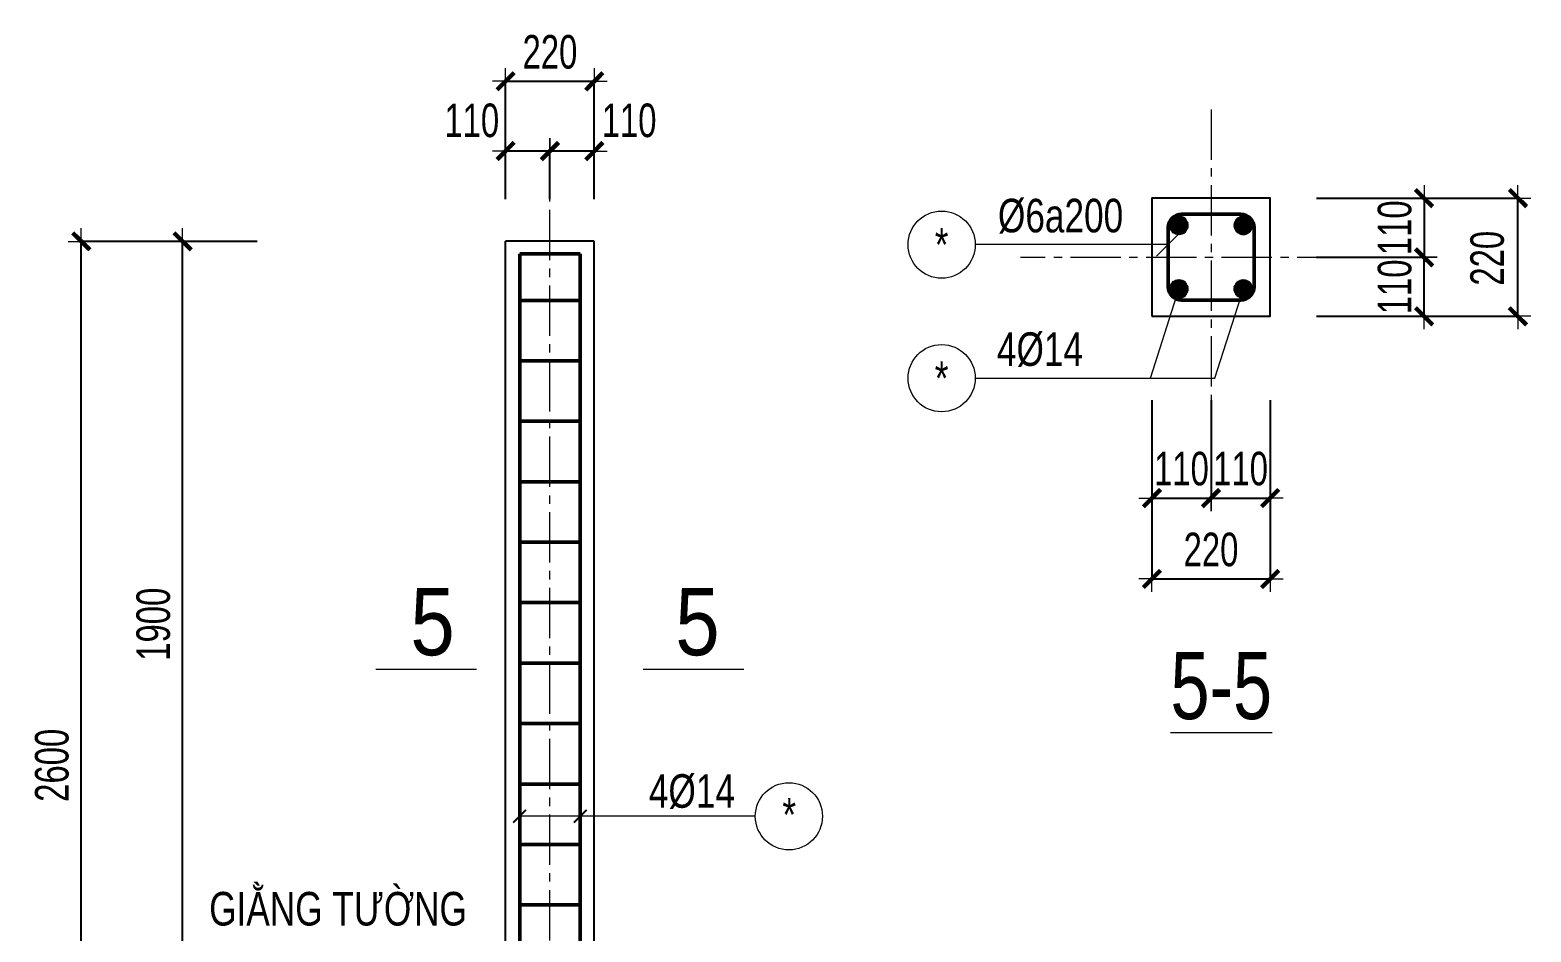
# Model space of a CAD drawing. Header units: millimetres. Extents: x 1360663 to 1465788, y -143522 to -69272.
# Drawn here: x 1406382 to 1417556, y -104119 to -97406 of the extents above; entities that cross this region are included whole.
import ezdxf
from ezdxf.enums import TextEntityAlignment as Align

# ---------------------------------------------------------------- set-up
doc = ezdxf.new("R2010")
doc.units = ezdxf.units.MM
doc.header["$MEASUREMENT"] = 0
doc.header["$PDMODE"] = 3
doc.linetypes.add('CENTER2', pattern=[1.125, 0.75, -0.125, 0.125, -0.125])
doc.layers.get('0').update_dxf_attribs({"lineweight": 18})
for name, color, linetype, lineweight in [('CDC_01.AXIS', 160, 'CENTER2', 13), ('CDC_02.DIM', 1, 'Continuous', 18), ('CDC_03.BORDER', 3, 'Continuous', 25), ('CDC_05.STEEL', 4, 'Continuous', 50), ('CDC_06.TEXT', 2, 'Continuous', 18), ('CDC_11.NOTE', 8, 'Continuous', 18), ('CDC_14.STEELNUM', 9, 'Continuous', 18)]:
    doc.layers.add(name, color=color, linetype=linetype, lineweight=lineweight)
doc.styles.add('1', font='arial.ttf', dxfattribs={"width": 0.7})
doc.styles.add('BIGTEXT', font='arial.ttf', dxfattribs={"width": 0.8})
doc.styles.add('SMTEXT', font='arial.ttf', dxfattribs={"width": 0.7})
doc.dimstyles.new('X3', dxfattribs={"dimtxt": 250, "dimasz": 0.8, "dimexe": 0, "dimexo": 0, "dimgap": 90, "dimtad": 1, "dimdec": 0, "dimlfac": 0.333333, "dimzin": 13, "dimdsep": 46, "dimtxsty": '1', "dimblk1": 'CHEO', "dimblk2": 'CHEO', "dimsah": 1, "dimcen": 0, "dimclrd": 256, "dimclre": 256, "dimclrt": 3, "dimadec": 0, "dimazin": 0, "dimtfac": 1, "dimtdec": 0, "dimtix": 1, "dimtmove": 2, "dimatfit": 3, "dimldrblk": 'CHEO', "dimfxl": 1, "dimtolj": 1, "dimtzin": 13, "dimarcsym": 0})
doc.dimstyles.new('X4', dxfattribs={"dimtxt": 250, "dimasz": 0.8, "dimexe": 0, "dimexo": 0, "dimgap": 90, "dimtad": 1, "dimdec": 0, "dimlfac": 0.25, "dimzin": 13, "dimdsep": 46, "dimtxsty": '1', "dimblk1": 'CHEO', "dimblk2": 'CHEO', "dimsah": 1, "dimcen": 0, "dimclrd": 256, "dimclre": 256, "dimclrt": 3, "dimadec": 0, "dimazin": 0, "dimtfac": 1, "dimtdec": 0, "dimtix": 1, "dimtmove": 2, "dimatfit": 3, "dimldrblk": 'CHEO', "dimfxl": 1, "dimtolj": 1, "dimtzin": 13, "dimarcsym": 0})

# ---------------------------------------------------------------- blocks, each defined once
blk = doc.blocks.new('CHEO')
at = {"layer": 'CDC_02.DIM'}
for points in [[(-121, 0), (121, 0)], [(0, 121), (0, -121)]]:
    blk.add_lwpolyline(points, dxfattribs=at)
at = {"layer": 'CDC_02.DIM', "color": 2, "const_width": 40}
blk.add_lwpolyline([(80, 80), (-80, -81)], dxfattribs=at)
blk = doc.blocks.new('*D227')
at = {"layer": 'CDC_02.DIM', "lineweight": -2, "ltscale": 5, "transparency": 16777216}
for p, q in [((1408074, -98979), (1407518, -98979)), ((1407518, -104678), (1407518, -98980)), ((1408074, -104679), (1407518, -104679))]:
    blk.add_line(p, q, dxfattribs=at)
at = {"layer": 'Defpoints', "color": 0, "ltscale": 5, "transparency": 16777216}
for p in [(1407518, -98979), (1408074, -98979), (1408074, -104679)]:
    blk.add_point(p, dxfattribs=at)
at = {"layer": 'CDC_02.DIM', "lineweight": -2, "ltscale": 5, "transparency": 16777216, "xscale": 0.8, "yscale": 0.8, "zscale": 0.8}
for p, rotation in [((1407518, -98979), 90), ((1407518, -104679), 270)]:
    blk.add_blockref('CHEO', p, dxfattribs=dict(at, rotation=rotation))
at = {"layer": 'CDC_02.DIM', "color": 3, "ltscale": 5, "transparency": 16777216, "insert": (1407301, -101829), "char_height": 250, "attachment_point": 5, "rotation": 90, "style": '1'}
blk.add_mtext('\\A1;1900', dxfattribs=at)
blk = doc.blocks.new('*D228')
at = {"layer": 'CDC_02.DIM', "lineweight": -2, "ltscale": 5, "transparency": 16777216}
for p, q in [((1408074, -98979), (1406764, -98979)), ((1406764, -106778), (1406764, -98980)), ((1408074, -106779), (1406764, -106779))]:
    blk.add_line(p, q, dxfattribs=at)
at = {"layer": 'Defpoints', "color": 0, "ltscale": 5, "transparency": 16777216}
for p in [(1406764, -98979), (1408074, -98979), (1408074, -106779)]:
    blk.add_point(p, dxfattribs=at)
at = {"layer": 'CDC_02.DIM', "lineweight": -2, "ltscale": 5, "transparency": 16777216, "xscale": 0.8, "yscale": 0.8, "zscale": 0.8}
for p, rotation in [((1406764, -98979), 90), ((1406764, -106779), 270)]:
    blk.add_blockref('CHEO', p, dxfattribs=dict(at, rotation=rotation))
at = {"layer": 'CDC_02.DIM', "color": 3, "ltscale": 5, "transparency": 16777216, "insert": (1406546, -102879), "char_height": 250, "attachment_point": 5, "rotation": 90, "style": '1'}
blk.add_mtext('\\A1;2600', dxfattribs=at)
blk = doc.blocks.new('_ArchTick')
at = {"color": 0, "linetype": 'ByBlock', "const_width": 0.15}
blk.add_lwpolyline([(-0.5, -0.5), (0.5, 0.5)], dxfattribs=at)
blk = doc.blocks.new('*D233')
at = {"layer": 'CDC_02.DIM', "lineweight": -2, "ltscale": 5, "transparency": 16777216}
for p, q in [((1410253, -98664), (1410253, -98307)), ((1410582, -98307), (1410253, -98307)), ((1410583, -98664), (1410583, -98307))]:
    blk.add_line(p, q, dxfattribs=at)
at = {"layer": 'Defpoints', "color": 0, "ltscale": 5, "transparency": 16777216}
for p in [(1410253, -98307), (1410253, -98664), (1410583, -98664)]:
    blk.add_point(p, dxfattribs=at)
at = {"layer": 'CDC_02.DIM', "lineweight": -2, "ltscale": 5, "transparency": 16777216, "xscale": 0.8, "yscale": 0.8, "zscale": 0.8, "rotation": 180}
blk.add_blockref('CHEO', (1410253, -98307), dxfattribs=at)
at = {"layer": 'CDC_02.DIM', "lineweight": -2, "ltscale": 5, "transparency": 16777216, "xscale": 0.8, "yscale": 0.8, "zscale": 0.8}
blk.add_blockref('CHEO', (1410583, -98307), dxfattribs=at)
at = {"layer": 'CDC_02.DIM', "color": 3, "ltscale": 5, "transparency": 16777216, "insert": (1410842, -98080), "char_height": 250, "attachment_point": 5, "style": '1'}
blk.add_mtext('\\A1;110', dxfattribs=at)
blk = doc.blocks.new('*D234')
at = {"layer": 'CDC_02.DIM', "lineweight": -2, "ltscale": 5, "transparency": 16777216}
for p, q in [((1409923, -98664), (1409923, -98307)), ((1410252, -98307), (1409923, -98307)), ((1410253, -98664), (1410253, -98307))]:
    blk.add_line(p, q, dxfattribs=at)
at = {"layer": 'Defpoints', "color": 0, "ltscale": 5, "transparency": 16777216}
for p in [(1409923, -98307), (1409923, -98664), (1410253, -98664)]:
    blk.add_point(p, dxfattribs=at)
at = {"layer": 'CDC_02.DIM', "lineweight": -2, "ltscale": 5, "transparency": 16777216, "xscale": 0.8, "yscale": 0.8, "zscale": 0.8, "rotation": 180}
blk.add_blockref('CHEO', (1409923, -98307), dxfattribs=at)
at = {"layer": 'CDC_02.DIM', "lineweight": -2, "ltscale": 5, "transparency": 16777216, "xscale": 0.8, "yscale": 0.8, "zscale": 0.8}
blk.add_blockref('CHEO', (1410253, -98307), dxfattribs=at)
at = {"layer": 'CDC_02.DIM', "color": 3, "ltscale": 5, "transparency": 16777216, "insert": (1409671, -98080), "char_height": 250, "attachment_point": 5, "style": '1'}
blk.add_mtext('\\A1;110', dxfattribs=at)
blk = doc.blocks.new('*D235')
at = {"layer": 'CDC_02.DIM', "lineweight": -2, "ltscale": 5, "transparency": 16777216}
for p, q in [((1409923, -98664), (1409923, -97788)), ((1409923, -97788), (1410582, -97788)), ((1410583, -98664), (1410583, -97788))]:
    blk.add_line(p, q, dxfattribs=at)
at = {"layer": 'Defpoints', "color": 0, "ltscale": 5, "transparency": 16777216}
for p in [(1410583, -97788), (1409923, -98664), (1410583, -98664)]:
    blk.add_point(p, dxfattribs=at)
at = {"layer": 'CDC_02.DIM', "lineweight": -2, "ltscale": 5, "transparency": 16777216, "xscale": 0.8, "yscale": 0.8, "zscale": 0.8, "rotation": 180}
blk.add_blockref('CHEO', (1409923, -97788), dxfattribs=at)
at = {"layer": 'CDC_02.DIM', "lineweight": -2, "ltscale": 5, "transparency": 16777216, "xscale": 0.8, "yscale": 0.8, "zscale": 0.8}
blk.add_blockref('CHEO', (1410583, -97788), dxfattribs=at)
at = {"layer": 'CDC_02.DIM', "color": 3, "ltscale": 5, "transparency": 16777216, "insert": (1410253, -97570), "char_height": 250, "attachment_point": 5, "style": '1'}
blk.add_mtext('\\A1;220', dxfattribs=at)
blk = doc.blocks.new('*D245')
at = {"layer": 'CDC_02.DIM', "lineweight": -2, "transparency": 16777216}
for p, q in [((1414734, -100161), (1414734, -101492)), ((1415614, -100161), (1415614, -101492)), ((1414735, -101492), (1415614, -101492))]:
    blk.add_line(p, q, dxfattribs=at)
at = {"layer": 'Defpoints', "color": 0, "transparency": 16777216}
for p in [(1414734, -100161), (1415614, -100161), (1415614, -101492)]:
    blk.add_point(p, dxfattribs=at)
at = {"layer": 'CDC_02.DIM', "lineweight": -2, "transparency": 16777216, "xscale": 0.8, "yscale": 0.8, "zscale": 0.8, "rotation": 180}
blk.add_blockref('CHEO', (1414734, -101492), dxfattribs=at)
at = {"layer": 'CDC_02.DIM', "lineweight": -2, "transparency": 16777216, "xscale": 0.8, "yscale": 0.8, "zscale": 0.8}
blk.add_blockref('CHEO', (1415614, -101492), dxfattribs=at)
at = {"layer": 'CDC_02.DIM', "color": 3, "transparency": 16777216, "insert": (1415174, -101274), "char_height": 250, "attachment_point": 5, "style": '1'}
blk.add_mtext('\\A1;220', dxfattribs=at)
blk = doc.blocks.new('*D246')
at = {"layer": 'CDC_02.DIM', "lineweight": -2, "transparency": 16777216}
for p, q in [((1415960, -98657), (1416760, -98657)), ((1416760, -98656), (1416760, -98655)), ((1416760, -98657), (1416760, -99098)), ((1415960, -99098), (1416760, -99098)), ((1416760, -99099), (1416760, -99100))]:
    blk.add_line(p, q, dxfattribs=at)
at = {"layer": 'Defpoints', "color": 0, "transparency": 16777216}
for p in [(1415960, -98657), (1415960, -99098), (1416760, -99098)]:
    blk.add_point(p, dxfattribs=at)
at = {"layer": 'CDC_02.DIM', "lineweight": -2, "transparency": 16777216, "xscale": 0.8, "yscale": 0.8, "zscale": 0.8}
for p, rotation in [((1416760, -98657), 270), ((1416760, -99098), 90)]:
    blk.add_blockref('CHEO', p, dxfattribs=dict(at, rotation=rotation))
at = {"layer": 'CDC_02.DIM', "color": 3, "transparency": 16777216, "insert": (1416542, -98878), "char_height": 250, "attachment_point": 5, "rotation": 90, "style": '1'}
blk.add_mtext('\\A1;110', dxfattribs=at)
blk = doc.blocks.new('*D247')
at = {"layer": 'CDC_02.DIM', "lineweight": -2, "transparency": 16777216}
for p, q in [((1415960, -99098), (1416760, -99098)), ((1416760, -99097), (1416760, -99097)), ((1416760, -99537), (1416760, -99098)), ((1415960, -99537), (1416760, -99537)), ((1416760, -99538), (1416760, -99538))]:
    blk.add_line(p, q, dxfattribs=at)
at = {"layer": 'Defpoints', "color": 0, "transparency": 16777216}
for p in [(1415960, -99098), (1416760, -99098), (1415960, -99537)]:
    blk.add_point(p, dxfattribs=at)
at = {"layer": 'CDC_02.DIM', "lineweight": -2, "transparency": 16777216, "xscale": 0.8, "yscale": 0.8, "zscale": 0.8}
for p, rotation in [((1416760, -99098), 270), ((1416760, -99537), 90)]:
    blk.add_blockref('CHEO', p, dxfattribs=dict(at, rotation=rotation))
at = {"layer": 'CDC_02.DIM', "color": 3, "transparency": 16777216, "insert": (1416542, -99318), "char_height": 250, "attachment_point": 5, "rotation": 90, "style": '1'}
blk.add_mtext('\\A1;110', dxfattribs=at)
blk = doc.blocks.new('*D248')
at = {"layer": 'CDC_02.DIM', "lineweight": -2, "transparency": 16777216}
for p, q in [((1415960, -98657), (1417459, -98657)), ((1417459, -99536), (1417459, -98658)), ((1415960, -99537), (1417459, -99537))]:
    blk.add_line(p, q, dxfattribs=at)
at = {"layer": 'Defpoints', "color": 0, "transparency": 16777216}
for p in [(1415960, -98657), (1417459, -98657), (1415960, -99537)]:
    blk.add_point(p, dxfattribs=at)
at = {"layer": 'CDC_02.DIM', "lineweight": -2, "transparency": 16777216, "xscale": 0.8, "yscale": 0.8, "zscale": 0.8}
for p, rotation in [((1417459, -98657), 90), ((1417459, -99537), 270)]:
    blk.add_blockref('CHEO', p, dxfattribs=dict(at, rotation=rotation))
at = {"layer": 'CDC_02.DIM', "color": 3, "transparency": 16777216, "insert": (1417231, -99105), "char_height": 250, "attachment_point": 5, "rotation": 90, "style": '1'}
blk.add_mtext('\\A1;220', dxfattribs=at)
blk = doc.blocks.new('*D249')
at = {"layer": 'CDC_02.DIM', "lineweight": -2, "transparency": 16777216}
for p, q in [((1414734, -100161), (1414734, -100890)), ((1415174, -100161), (1415174, -100890)), ((1414734, -100890), (1414733, -100890)), ((1414734, -100890), (1415174, -100890)), ((1415175, -100890), (1415176, -100890))]:
    blk.add_line(p, q, dxfattribs=at)
at = {"layer": 'Defpoints', "color": 0, "transparency": 16777216}
for p in [(1414734, -100161), (1415174, -100161), (1415174, -100890)]:
    blk.add_point(p, dxfattribs=at)
at = {"layer": 'CDC_02.DIM', "lineweight": -2, "transparency": 16777216, "xscale": 0.8, "yscale": 0.8, "zscale": 0.8}
blk.add_blockref('CHEO', (1414734, -100890), dxfattribs=at)
at = {"layer": 'CDC_02.DIM', "lineweight": -2, "transparency": 16777216, "xscale": 0.8, "yscale": 0.8, "zscale": 0.8, "rotation": 180}
blk.add_blockref('CHEO', (1415174, -100890), dxfattribs=at)
at = {"layer": 'CDC_02.DIM', "color": 3, "transparency": 16777216, "insert": (1414954, -100672), "char_height": 250, "attachment_point": 5, "style": '1'}
blk.add_mtext('\\A1;110', dxfattribs=at)
blk = doc.blocks.new('*D250')
at = {"layer": 'CDC_02.DIM', "lineweight": -2, "transparency": 16777216}
for p, q in [((1415174, -100161), (1415174, -100890)), ((1415614, -100161), (1415614, -100890)), ((1415174, -100890), (1415173, -100890)), ((1415174, -100890), (1415614, -100890)), ((1415615, -100890), (1415616, -100890))]:
    blk.add_line(p, q, dxfattribs=at)
at = {"layer": 'Defpoints', "color": 0, "transparency": 16777216}
for p in [(1415174, -100161), (1415614, -100161), (1415614, -100890)]:
    blk.add_point(p, dxfattribs=at)
at = {"layer": 'CDC_02.DIM', "lineweight": -2, "transparency": 16777216, "xscale": 0.8, "yscale": 0.8, "zscale": 0.8}
blk.add_blockref('CHEO', (1415174, -100890), dxfattribs=at)
at = {"layer": 'CDC_02.DIM', "lineweight": -2, "transparency": 16777216, "xscale": 0.8, "yscale": 0.8, "zscale": 0.8, "rotation": 180}
blk.add_blockref('CHEO', (1415614, -100890), dxfattribs=at)
at = {"layer": 'CDC_02.DIM', "color": 3, "transparency": 16777216, "insert": (1415394, -100672), "char_height": 250, "attachment_point": 5, "style": '1'}
blk.add_mtext('\\A1;110', dxfattribs=at)

msp = doc.modelspace()

# ---------------------------------------------------------------- linework, layer by layer
at = {"layer": 'CDC_01.AXIS', "ltscale": 500}
for p, q in [((1415174.4, -97997.4), (1415174.3, -100507.9)), ((1410252.6, -110932.3), (1410252.6, -98663.9)), ((1416190.5, -99098.2), (1413756.8, -99098.2))]:
    msp.add_line(p, q, dxfattribs=at)
at = {"layer": 'CDC_03.BORDER', "ltscale": 5}
for p, q in [((1410582.6, -98978.9), (1409922.6, -98978.9)), ((1409922.6, -106778.9), (1409922.6, -98978.9)), ((1410582.6, -109028.7), (1410582.6, -98978.9))]:
    msp.add_line(p, q, dxfattribs=at)
at = {"layer": 'CDC_03.BORDER'}
msp.add_lwpolyline([(1414734.4, -99536.9), (1415614.3, -99536.8), (1415614.4, -98656.8), (1414734.4, -98656.9)], close=True, dxfattribs=at)
at = {"layer": 'CDC_05.STEEL'}
for p, q in [((1410027.6, -99072.4), (1410477.6, -99072.4)), ((1410027.6, -99418.2), (1410477.6, -99418.2)), ((1410027.6, -99868.2), (1410477.6, -99868.2)), ((1410027.6, -100318.2), (1410477.6, -100318.2)), ((1410027.6, -100768.2), (1410477.6, -100768.2)), ((1410027.6, -101218.2), (1410477.6, -101218.2)), ((1410027.6, -101668.2), (1410477.6, -101668.2)), ((1410027.6, -102118.2), (1410477.6, -102118.2)), ((1410027.6, -102568.2), (1410477.6, -102568.2)), ((1410027.6, -103018.2), (1410477.6, -103018.2)), ((1410027.6, -103468.2), (1410477.6, -103468.2)), ((1410027.6, -103918.2), (1410477.6, -103918.2))]:
    msp.add_line(p, q, dxfattribs=at)
msp.add_lwpolyline([(1414954.4, -98776.9), (1415394.4, -98776.8, -0.4142136), (1415494.4, -98876.8), (1415494.3, -99316.8, -0.4142136), (1415394.3, -99416.8), (1414954.4, -99416.9, -0.4142136), (1414854.4, -99316.9), (1414854.4, -98876.9, -0.4142136)], format="xyb", close=True, dxfattribs=at)
at = {"layer": 'CDC_05.STEEL', "color": 1, "const_width": 60.6}
for points in [[(1414964, -98866, 1), (1414904.8, -98853.4, 1)], [(1415444.4, -98866.4, 1), (1415385.2, -98853.8, 1)], [(1414964.1, -99340.3, 1), (1414904.8, -99327.7, 1)], [(1415384.6, -99340.3, -1), (1415443.9, -99327.7, -1)]]:
    msp.add_lwpolyline(points, format="xyb", close=True, dxfattribs=at)
at = {"layer": 'CDC_05.STEEL'}
for points in [[(1410027.6, -99072.4), (1410027.6, -110095.7, 0.4142136), (1410077.6, -110145.7), (1410546.1, -110145.7)], [(1410477.6, -99072.4), (1410477.6, -110095.7, 0.4142136), (1410527.6, -110145.7), (1410996.1, -110145.7)]]:
    msp.add_lwpolyline(points, format="xyb", dxfattribs=at)
at = {"layer": 'CDC_05.STEEL', "color": 3}
for centre in [(1414934.4, -98859.7), (1414934.4, -98859.7), (1415414.8, -98860.1), (1415414.8, -98860.1), (1415414.8, -98860.1), (1414934.4, -99334), (1414934.4, -99334), (1415414.3, -99334), (1415414.3, -99334)]:
    msp.add_circle(centre, 60.6, dxfattribs=at)
at = {"layer": 'CDC_06.TEXT', "ltscale": 5}
for p, q in [((1408957.1, -102163.4), (1409707.1, -102163.4)), ((1410947.1, -102163.4), (1411697.1, -102163.4))]:
    msp.add_line(p, q, dxfattribs=at)
at = {"layer": 'CDC_11.NOTE'}
for p, q in [((1414769.4, -99088.6), (1414939.4, -98918.6)), ((1414854.4, -99003.6), (1413418.6, -99003.6)), ((1414723, -99997.6), (1414934.4, -99334)), ((1415203.2, -99997.6), (1415414.8, -99333.6)), ((1413418.6, -99997.6), (1415203.2, -99997.6)), ((1411781.8, -103258.3), (1410027.6, -103258.3))]:
    msp.add_line(p, q, dxfattribs=at)
at = {"layer": 'CDC_14.STEELNUM'}
for centre in [(1413168.6, -99003.6), (1413168.6, -99997.6), (1412031.8, -103258.3)]:
    msp.add_circle(centre, 250, dxfattribs=at)

# ---------------------------------------------------------------- block references
at = {"xscale": 95.625, "yscale": 95.625, "zscale": 95.625, "rotation": 180}
for p in [(1410027.6, -103258.3), (1410477.6, -103258.3)]:
    msp.add_blockref('_ArchTick', p, dxfattribs=at)

# ---------------------------------------------------------------- texts
at = {"layer": 'CDC_06.TEXT', "linetype": 'ByBlock', "style": 'SMTEXT', "width": 0.75}
for s, p in [('%%C6a200', (1414054.2, -98786.8)), ('4%%C14', (1413900.7, -99780.8)), ('GIẰNG TƯỜNG', (1408675.2, -103910.5))]:
    msp.add_text(s, height=250, dxfattribs=at).set_placement(p, align=Align.MIDDLE)
for p in [(1413168.6, -99003.6), (1413168.6, -99997.6)]:
    msp.add_text('*', height=250, dxfattribs=at).set_placement(p, align=Align.MIDDLE_CENTER)
at = {"layer": 'CDC_06.TEXT', "ltscale": 5, "style": 'BIGTEXT', "width": 0.85}
for p in [(1409544, -102059.9), (1411516.1, -102059.9)]:
    msp.add_text('5', height=500, dxfattribs=at).set_placement(p, align=Align.RIGHT)
at = {"layer": 'CDC_06.TEXT', "linetype": 'Continuous', "style": 'BIGTEXT', "width": 0.75}
msp.add_text('%%U5-5', height=500, dxfattribs=at).set_placement((1415250.5, -102288.5), align=Align.MIDDLE)
at = {"layer": 'CDC_06.TEXT', "linetype": 'ByBlock', "style": 'SMTEXT', "width": 0.75}
msp.add_text('4%%C14', height=250, dxfattribs=at).set_placement((1411630.2, -103070.1), align=Align.MIDDLE_RIGHT)
msp.add_text('*', height=250, dxfattribs=at).set_placement((1412034.4, -103371.1), align=Align.CENTER)

# ---------------------------------------------------------------- dimensions: what is measured, and where the dimension line sits
at = {"layer": 'CDC_02.DIM', "ltscale": 5}
dim = msp.add_linear_dim(base=(1410582.6, -97787.9), p1=(1409922.6, -98663.9), p2=(1410582.6, -98663.8), dimstyle='X3', dxfattribs=at)
dim.commit()
dim.dimension.update_dxf_attribs({"geometry": '*D235', "text_midpoint": (1410252.6, -97570.2)})
for base, p1, p2, picture, middle in [((1409922.6, -98307.4), (1410252.6, -98663.9), (1409922.6, -98663.9), '*D234', (1409671.1, -98079.7)), ((1410252.6, -98307.4), (1410582.6, -98663.9), (1410252.6, -98663.9), '*D233', (1410842.1, -98079.7))]:
    dim = msp.add_linear_dim(base=base, p1=p1, p2=p2, dimstyle='X3', dxfattribs=at)
    dim.commit()
    dim.dimension.update_dxf_attribs({"geometry": picture, "text_midpoint": middle, "dimtype": 160})
at = {"layer": 'CDC_02.DIM'}
for base, p1, p2, angle, picture, middle in [((1416759.6, -99098.2), (1415959.6, -98656.8), (1415959.6, -99098.2), 270, '*D246', (1416541.9, -98877.5)), ((1416759.7, -99098.2), (1415959.7, -99536.8), (1415959.7, -99098.2), 90, '*D247', (1416542.1, -99317.5))]:
    dim = msp.add_linear_dim(base=base, p1=p1, p2=p2, angle=angle, dimstyle='X4', dxfattribs=at)
    dim.commit()
    dim.dimension.update_dxf_attribs({"geometry": picture, "text_midpoint": middle})
dim = msp.add_linear_dim(base=(1417459.2, -98656.8), p1=(1415959.6, -99536.8), p2=(1415959.6, -98656.8), angle=90, dimstyle='X4', dxfattribs=at)
dim.commit()
dim.dimension.update_dxf_attribs({"geometry": '*D248', "text_midpoint": (1417231.4, -99104.8), "dimtype": 160})
at = {"layer": 'CDC_02.DIM', "ltscale": 5}
for base, p1, picture, middle in [((1406764.1, -98978.9), (1408074.3, -106778.9), '*D228', (1406546.5, -102878.9)), ((1407518.2, -98978.9), (1408074.3, -104679), '*D227', (1407300.6, -101829))]:
    dim = msp.add_linear_dim(base=base, p1=p1, p2=(1408074.3, -98978.9), angle=90, dimstyle='X3', dxfattribs=at)
    dim.commit()
    dim.dimension.update_dxf_attribs({"geometry": picture, "text_midpoint": middle})
at = {"layer": 'CDC_02.DIM'}
for base, p1, p2, picture, middle in [((1415174.4, -100889.7), (1414734.4, -100160.5), (1415174.4, -100160.5), '*D249', (1414954.4, -100672.1)), ((1415614.3, -101491.6), (1414734.4, -100160.7), (1415614.3, -100160.7), '*D245', (1415174.3, -101273.9)), ((1415614.3, -100889.7), (1415174.4, -100160.7), (1415614.3, -100160.7), '*D250', (1415394.3, -100672.1))]:
    dim = msp.add_linear_dim(base=base, p1=p1, p2=p2, dimstyle='X4', dxfattribs=at)
    dim.commit()
    dim.dimension.update_dxf_attribs({"geometry": picture, "text_midpoint": middle})

doc.saveas('drawing.dxf')
